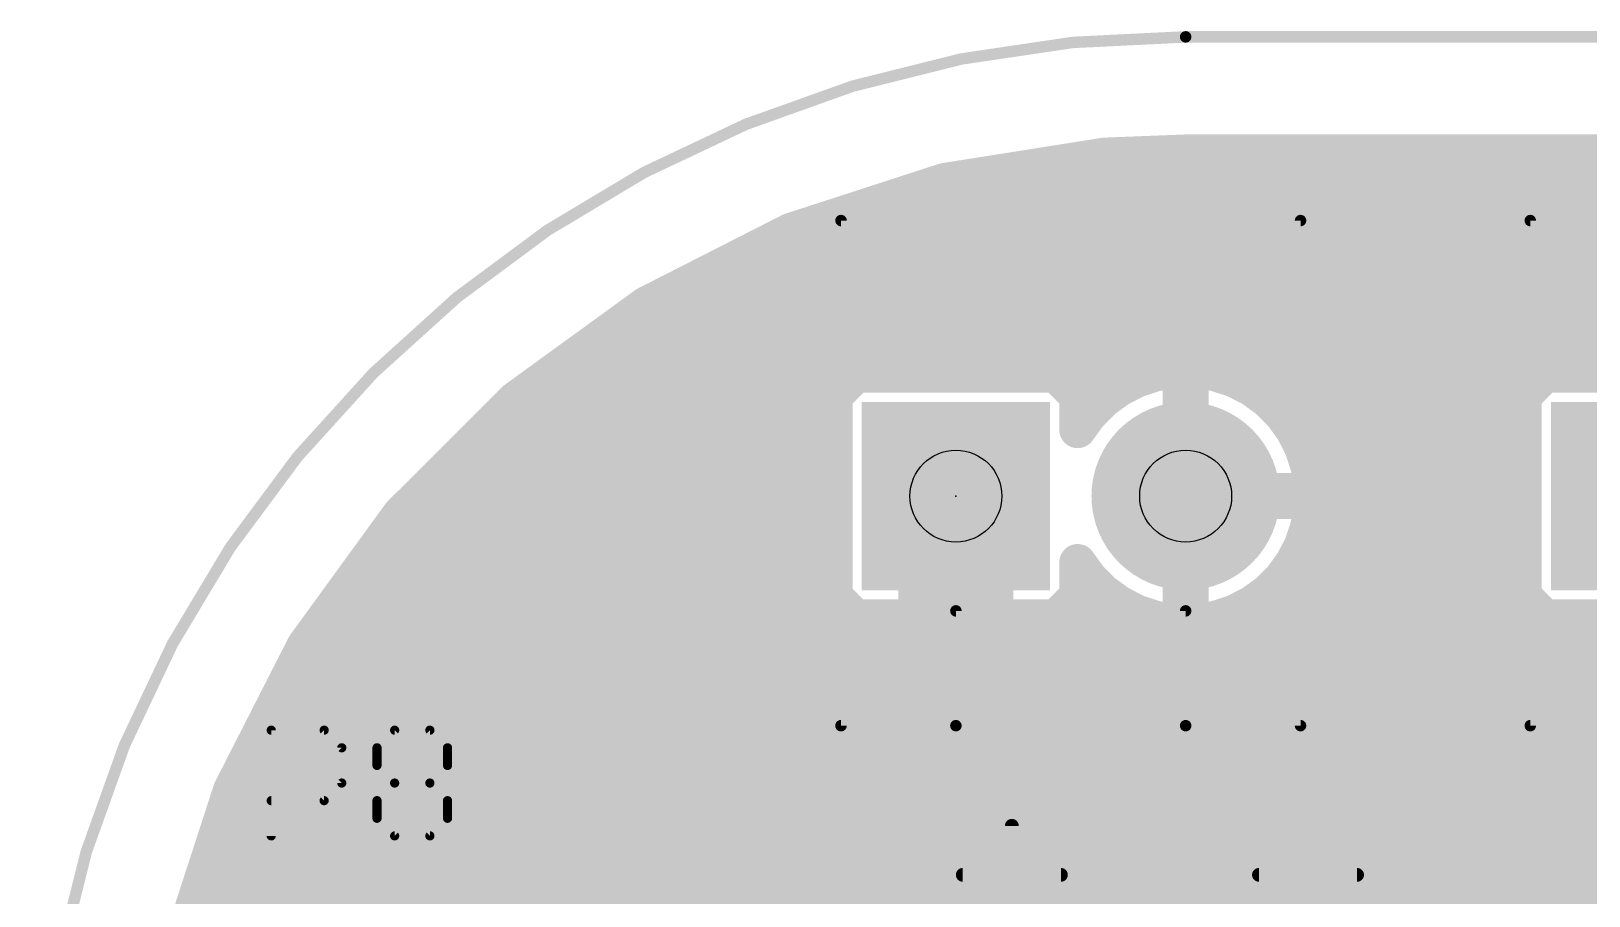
# Model space of a CAD drawing. Extents: x -0.1 to 54.7, y 0 to 86.4.
# Drawn here: x -0.06 to 17.16, y 76.86 to 86.42 of the extents above; entities that cross this region are included whole.
import ezdxf

# ---------------------------------------------------------------- set-up
doc = ezdxf.new("R2010")
doc.units = 0
for name, color, linetype in [('1', 22, 'CONTINUOUS'), ('16', 175, 'CONTINUOUS'), ('17', 82, 'CONTINUOUS'), ('20', 7, 'CONTINUOUS'), ('21', 253, 'CONTINUOUS'), ('23', 7, 'CONTINUOUS'), ('25', 253, 'CONTINUOUS'), ('29', 253, 'CONTINUOUS'), ('30', 253, 'CONTINUOUS'), ('44', 253, 'CONTINUOUS'), ('51', 253, 'CONTINUOUS')]:
    doc.layers.add(name, color=color, linetype=linetype)

# ---------------------------------------------------------------- blocks, each defined once
blk = doc.blocks.new('SQUAREP')
blk.add_solid([(-0.5, -0.5), (0.5, -0.5), (-0.5, 0.5), (0.5, 0.5)])
blk = doc.blocks.new('ROUNDP')
at = {"const_width": 0.5}
blk.add_lwpolyline([(0, -0.25, 1), (0, 0.25, 1), (0, -0.25)], format="xyb", dxfattribs=at)

msp = doc.modelspace()

# ---------------------------------------------------------------- linework, layer by layer
at = {"layer": '1'}
for points, const_width in [([(10.0347, 84.7618), (11.8042, 85.0421)], 0.4064), ([(11.8042, 85.0421), (12.7, 85.0773)], 0.4064), ([(12.7, 85.0773), (41.91, 85.0773)], 0.4064), ([(11.1444, 84.9376), (43.4656, 84.9376)], 0.4064), ([(8.3308, 84.2082), (10.0347, 84.7618)], 0.4064), ([(9.3249, 84.5312), (45.2851, 84.5312)], 0.4064), ([(6.7345, 83.3948), (8.3308, 84.2082)], 0.4064), ([(8.1671, 84.1248), (46.4429, 84.1248)], 0.4064), ([(7.3695, 83.7184), (47.2405, 83.7184)], 0.4064), ([(5.2851, 82.3418), (6.7345, 83.3948)], 0.4064), ([(6.6204, 83.312), (47.9896, 83.312)], 0.4064), ([(6.0611, 82.9056), (48.5489, 82.9056)], 0.4064), ([(12.3729, 82.6426), (12.1637, 82.5746)], 0.4064), ([(12.59, 82.677), (12.3729, 82.6426)], 0.4064), ([(12.6492, 82.677), (12.59, 82.677)], 0.4064), ([(12.6492, 81.3308), (12.6492, 82.677)], 0.4064), ([(12.7508, 82.677), (12.7508, 81.3308)], 0.4064), ([(12.8099, 82.677), (12.7508, 82.677)], 0.4064), ([(13.0271, 82.6426), (12.8099, 82.677)], 0.4064), ([(13.2363, 82.5746), (13.0271, 82.6426)], 0.4064), ([(5.5017, 82.4992), (8.9249, 82.4992)], 0.4064), ([(9.0519, 82.6262), (8.8138, 82.3881)], 0.4064), ([(11.2681, 82.6262), (9.0519, 82.6262)], 0.4064), ([(11.5062, 82.3881), (11.2681, 82.6262)], 0.4064), ([(11.3951, 82.4992), (12.0157, 82.4992)], 0.4064), ([(11.9678, 82.4748), (11.7899, 82.3456)], 0.4064), ([(12.1637, 82.5746), (11.9678, 82.4748)], 0.4064), ([(12.6492, 82.4992), (12.7508, 82.4992)], 0.4064), ([(13.4322, 82.4748), (13.2363, 82.5746)], 0.4064), ([(13.3843, 82.4992), (16.5449, 82.4992)], 0.4064), ([(13.6101, 82.3456), (13.4322, 82.4748)], 0.4064), ([(16.6719, 82.6262), (16.4338, 82.3881)], 0.4064), ([(18.8881, 82.6262), (16.6719, 82.6262)], 0.4064), ([(4.0182, 81.0749), (5.2851, 82.3418)], 0.4064), ([(8.8138, 82.3881), (8.8138, 80.1719)], 0.4064), ([(11.5062, 82.0136), (11.5062, 82.3881)], 0.4064), ([(11.7899, 82.3456), (11.6344, 82.1901)], 0.4064), ([(13.7656, 82.1901), (13.6101, 82.3456)], 0.4064), ([(16.4338, 82.3881), (16.4338, 80.1719)], 0.4064), ([(11.6344, 82.1901), (11.5062, 82.0136)], 0.4064), ([(13.8948, 82.0122), (13.7656, 82.1901)], 0.4064), ([(5.0361, 82.0928), (8.8138, 82.0928)], 0.4064), ([(11.5062, 82.0928), (11.5638, 82.0928)], 0.4064), ([(12.6492, 82.0928), (12.7508, 82.0928)], 0.4064), ([(13.8363, 82.0928), (16.4338, 82.0928)], 0.4064), ([(13.9946, 81.8163), (13.8948, 82.0122)], 0.4064), ([(14.0626, 81.6071), (13.9946, 81.8163)], 0.4064), ([(4.6297, 81.6864), (8.8138, 81.6864)], 0.4064), ([(10.16, 81.28), (10.16, 78.74)], 1.27), ([(12.6492, 81.6864), (12.7508, 81.6864)], 0.4064), ([(14.0368, 81.6864), (16.4338, 81.6864)], 0.4064), ([(14.097, 81.3899), (14.0626, 81.6071)], 0.4064), ([(4.2233, 81.28), (8.8138, 81.28)], 0.4064), ([(12.7508, 81.3308), (12.6492, 81.3308)], 0.4064), ([(12.7508, 81.2292), (12.7508, 81.3308)], 0.4064), ([(12.7508, 81.3308), (14.097, 81.3308)], 0.4064), ([(12.7508, 81.28), (16.4338, 81.28)], 0.4064), ([(14.097, 81.3308), (14.097, 81.3899)], 0.4064), ([(12.6492, 79.883), (12.6492, 81.2292)], 0.4064), ([(12.6492, 81.2292), (12.7508, 81.2292)], 0.4064), ([(12.7508, 81.2292), (12.7508, 79.883)], 0.4064), ([(14.097, 81.2292), (12.7508, 81.2292)], 0.4064), ([(14.0626, 80.9529), (14.097, 81.1701)], 0.4064), ([(14.097, 81.1701), (14.097, 81.2292)], 0.4064), ([(2.9651, 79.6255), (4.0182, 81.0749)], 0.4064), ([(13.9946, 80.7437), (14.0626, 80.9529)], 0.4064), ([(3.8719, 80.8736), (8.8138, 80.8736)], 0.4064), ([(12.6492, 80.8736), (12.7508, 80.8736)], 0.4064), ([(13.8948, 80.5478), (13.9946, 80.7437)], 0.4064), ([(14.0368, 80.8736), (16.4338, 80.8736)], 0.4064), ([(3.5767, 80.4672), (8.8138, 80.4672)], 0.4064), ([(11.5062, 80.1719), (11.5062, 80.5464)], 0.4064), ([(11.5062, 80.5464), (11.6344, 80.3699)], 0.4064), ([(11.5062, 80.4672), (11.5637, 80.4672)], 0.4064), ([(12.6492, 80.4672), (12.7508, 80.4672)], 0.4064), ([(13.7656, 80.3699), (13.8948, 80.5478)], 0.4064), ([(13.8363, 80.4672), (16.4338, 80.4672)], 0.4064), ([(11.6344, 80.3699), (11.7899, 80.2144)], 0.4064), ([(13.6101, 80.2144), (13.7656, 80.3699)], 0.4064), ([(3.2814, 80.0608), (8.9249, 80.0608)], 0.4064), ([(8.8138, 80.1719), (9.0519, 79.9338)], 0.4064), ([(11.2681, 79.9338), (11.5062, 80.1719)], 0.4064), ([(11.3951, 80.0608), (12.0157, 80.0608)], 0.4064), ([(11.7899, 80.2144), (11.9678, 80.0852)], 0.4064), ([(11.9678, 80.0852), (12.1637, 79.9853)], 0.4064), ([(12.6492, 80.0608), (12.7508, 80.0608)], 0.4064), ([(13.2363, 79.9853), (13.4322, 80.0852)], 0.4064), ([(13.3843, 80.0608), (16.5449, 80.0608)], 0.4064), ([(13.4322, 80.0852), (13.6101, 80.2144)], 0.4064), ([(16.4338, 80.1719), (16.6719, 79.9338)], 0.4064), ([(9.0519, 79.9338), (9.1186, 79.9338)], 0.4064), ([(9.1186, 79.9338), (9.1186, 78.5329)], 0.4064), ([(11.2014, 79.1714), (11.2014, 79.9338)], 0.4064), ([(11.2014, 79.9338), (11.2681, 79.9338)], 0.4064), ([(12.1637, 79.9853), (12.3729, 79.9174)], 0.4064), ([(12.3729, 79.9174), (12.59, 79.883)], 0.4064), ([(12.59, 79.883), (12.6492, 79.883)], 0.4064), ([(12.7508, 79.883), (12.8099, 79.883)], 0.4064), ([(12.8099, 79.883), (13.0271, 79.9174)], 0.4064), ([(13.0271, 79.9174), (13.2363, 79.9853)], 0.4064), ([(16.6719, 79.9338), (18.8881, 79.9338)], 0.4064), ([(2.1518, 78.0292), (2.9651, 79.6255)], 0.4064), ([(2.9861, 79.6544), (9.1186, 79.6544)], 0.4064), ([(11.2014, 79.6544), (23.6235, 79.6544)], 0.4064), ([(2.7728, 79.248), (9.1186, 79.248)], 0.4064), ([(11.2014, 79.248), (24.0299, 79.248)], 0.4064), ([(10.16, 78.74), (12.7, 76.2)], 1.27), ([(13.1314, 77.2414), (11.2014, 79.1714)], 0.4064), ([(2.5657, 78.8416), (9.1186, 78.8416)], 0.4064), ([(11.5312, 78.8416), (24.4363, 78.8416)], 0.4064), ([(9.1186, 78.5329), (9.2771, 78.1501)], 0.4064), ([(2.3586, 78.4352), (9.159, 78.4352)], 0.4064), ([(11.9376, 78.4352), (24.8427, 78.4352)], 0.4064), ([(1.5982, 76.3253), (2.1518, 78.0292)], 0.4064), ([(2.1517, 78.0288), (9.3984, 78.0288)], 0.4064), ([(9.2771, 78.1501), (11.8171, 75.6101)], 0.4064), ([(12.344, 78.0288), (41.7591, 78.0288)], 0.4064), ([(2.0196, 77.6224), (9.8048, 77.6224)], 0.4064), ([(12.7504, 77.6224), (42.1655, 77.6224)], 0.4064), ([(1.8876, 77.216), (10.2112, 77.216)], 0.4064), ([(16.7171, 77.2414), (13.1314, 77.2414)], 0.4064), ([(17.0999, 77.0829), (16.7171, 77.2414)], 0.4064), ([(16.7785, 77.216), (42.5719, 77.216)], 0.4064), ([(17.3929, 76.7899), (17.0999, 77.0829)], 0.4064), ([(1.7555, 76.8096), (10.6176, 76.8096)], 0.4064)]:
    msp.add_lwpolyline(points, dxfattribs=dict(at, const_width=const_width))
for points, const_width in [([(11.8002, 85.1436, 1), (11.8082, 84.9406)], 0.2032), ([(11.8201, 84.9418, 1), (11.7883, 85.1425)], 0.2032), ([(12.7, 85.1789, 1), (12.7, 84.9757)], 0.2032), ([(12.704, 84.9758, 1), (12.696, 85.1788)], 0.2032), ([(11.1444, 85.0392, 1), (11.1444, 84.836)], 0.2032), ([(10.0188, 84.8622, 1), (10.0506, 84.6615)], 0.2032), ([(10.0661, 84.6652, 1), (10.0033, 84.8585)], 0.2032), ([(9.3249, 84.6328, 1), (9.3249, 84.4296)], 0.2032), ([(8.2994, 84.3048, 1), (8.3622, 84.1116)], 0.2032), ([(8.3769, 84.1177, 1), (8.2847, 84.2987)], 0.2032), ([(8.1671, 84.2264, 1), (8.1671, 84.0232)], 0.2032), ([(7.3695, 83.82, 1), (7.3695, 83.6168)], 0.2032), ([(6.6883, 83.4854, 1), (6.7806, 83.3043)], 0.2032), ([(6.7942, 83.3127, 1), (6.6748, 83.477)], 0.2032), ([(6.6204, 83.4136, 1), (6.6204, 83.2104)], 0.2032), ([(6.0611, 83.0072, 1), (6.0611, 82.804)], 0.2032), ([(12.357, 82.7429, 1), (12.3888, 82.5422)], 0.2032), ([(12.4043, 82.546, 1), (12.3415, 82.7392)], 0.2032), ([(12.59, 82.7786, 1), (12.59, 82.5754)], 0.2032), ([(12.7508, 82.677, 1), (12.5476, 82.677)], 0.2032), ([(12.6059, 82.5766, 1), (12.5742, 82.7773)], 0.2032), ([(12.8524, 82.677, 1), (12.6492, 82.677)], 0.2032), ([(12.6492, 82.5754, 1), (12.6492, 82.7786)], 0.2032), ([(12.7508, 82.7786, 1), (12.7508, 82.5754)], 0.2032), ([(12.8258, 82.7773, 1), (12.7941, 82.5766)], 0.2032), ([(12.8099, 82.5754, 1), (12.8099, 82.7786)], 0.2032), ([(13.0585, 82.7392, 1), (12.9957, 82.546)], 0.2032), ([(13.0112, 82.5422, 1), (13.043, 82.7429)], 0.2032), ([(5.5017, 82.6008, 1), (5.5017, 82.3976)], 0.2032), ([(8.9249, 82.3976, 1), (8.9249, 82.6008)], 0.2032), ([(9.0519, 82.7278, 1), (9.0519, 82.5246)], 0.2032), ([(9.1237, 82.5544, 1), (8.98, 82.698)], 0.2032), ([(11.34, 82.698, 1), (11.1963, 82.5544)], 0.2032), ([(11.2681, 82.5246, 1), (11.2681, 82.7278)], 0.2032), ([(11.3951, 82.6008, 1), (11.3951, 82.3976)], 0.2032), ([(11.9217, 82.5653, 1), (12.0139, 82.3843)], 0.2032), ([(12.0275, 82.3926, 1), (11.9081, 82.557)], 0.2032), ([(12.0157, 82.3976, 1), (12.0157, 82.6008)], 0.2032), ([(12.1323, 82.6713, 1), (12.1951, 82.478)], 0.2032), ([(12.2099, 82.4841, 1), (12.1176, 82.6652)], 0.2032), ([(12.6492, 82.6008, 1), (12.6492, 82.3976)], 0.2032), ([(12.7508, 82.3976, 1), (12.7508, 82.6008)], 0.2032), ([(13.2824, 82.6652, 1), (13.1901, 82.4841)], 0.2032), ([(13.2049, 82.478, 1), (13.2677, 82.6713)], 0.2032), ([(13.3843, 82.6008, 1), (13.3843, 82.3976)], 0.2032), ([(13.4919, 82.557, 1), (13.3725, 82.3926)], 0.2032), ([(13.3861, 82.3843, 1), (13.4783, 82.5653)], 0.2032), ([(16.5449, 82.3976, 1), (16.5449, 82.6008)], 0.2032), ([(16.6719, 82.7278, 1), (16.6719, 82.5246)], 0.2032), ([(16.7437, 82.5544, 1), (16.6, 82.698)], 0.2032), ([(5.2253, 82.424, 1), (5.3448, 82.2596)], 0.2032), ([(5.3569, 82.2699, 1), (5.2132, 82.4136)], 0.2032), ([(8.9154, 82.3881, 1), (8.7122, 82.3881)], 0.2032), ([(8.742, 82.46, 1), (8.8856, 82.3163)], 0.2032), ([(11.6078, 82.3881, 1), (11.4046, 82.3881)], 0.2032), ([(11.4344, 82.3163, 1), (11.578, 82.46)], 0.2032), ([(11.7302, 82.4278, 1), (11.8496, 82.2634)], 0.2032), ([(11.8618, 82.2737, 1), (11.7181, 82.4174)], 0.2032), ([(13.6819, 82.4174, 1), (13.5382, 82.2737)], 0.2032), ([(13.5504, 82.2634, 1), (13.6698, 82.4278)], 0.2032), ([(16.5354, 82.3881, 1), (16.3322, 82.3881)], 0.2032), ([(16.362, 82.46, 1), (16.5056, 82.3163)], 0.2032), ([(11.5626, 82.2619, 1), (11.7063, 82.1182)], 0.2032), ([(11.7166, 82.1304, 1), (11.5522, 82.2498)], 0.2032), ([(13.8478, 82.2498, 1), (13.6834, 82.1304)], 0.2032), ([(13.6937, 82.1182, 1), (13.8374, 82.2619)], 0.2032), ([(5.0361, 82.1944, 1), (5.0361, 81.9912)], 0.2032), ([(8.8138, 81.9912, 1), (8.8138, 82.1944)], 0.2032), ([(11.5062, 82.1944, 1), (11.5062, 81.9912)], 0.2032), ([(11.424, 82.0733, 1), (11.5884, 81.9539)], 0.2032), ([(11.5638, 81.9912, 1), (11.5638, 82.1944)], 0.2032), ([(12.6492, 82.1944, 1), (12.6492, 81.9912)], 0.2032), ([(12.7508, 81.9912, 1), (12.7508, 82.1944)], 0.2032), ([(13.8363, 82.1944, 1), (13.8363, 81.9912)], 0.2032), ([(13.9853, 82.0583, 1), (13.8043, 81.9661)], 0.2032), ([(13.8126, 81.9525, 1), (13.977, 82.0719)], 0.2032), ([(16.4338, 81.9912, 1), (16.4338, 82.1944)], 0.2032), ([(11.4046, 82.0136, 1), (11.6078, 82.0136)], 0.2032), ([(14.0913, 81.8477, 1), (13.898, 81.7849)], 0.2032), ([(4.6297, 81.788, 1), (4.6297, 81.5848)], 0.2032), ([(8.8138, 81.5848, 1), (8.8138, 81.788)], 0.2032), ([(10.4775, 81.28, 1), (9.8425, 81.28)], 0.635), ([(12.6492, 81.788, 1), (12.6492, 81.5848)], 0.2032), ([(12.7508, 81.5848, 1), (12.7508, 81.788)], 0.2032), ([(13.9041, 81.7701, 1), (14.0852, 81.8624)], 0.2032), ([(14.0368, 81.788, 1), (14.0368, 81.5848)], 0.2032), ([(14.1629, 81.623, 1), (13.9622, 81.5912)], 0.2032), ([(16.4338, 81.5848, 1), (16.4338, 81.788)], 0.2032), ([(13.966, 81.5757, 1), (14.1592, 81.6385)], 0.2032), ([(4.2233, 81.3816, 1), (4.2233, 81.1784)], 0.2032), ([(8.8138, 81.1784, 1), (8.8138, 81.3816)], 0.2032), ([(12.6492, 81.4324, 1), (12.6492, 81.2292)], 0.2032), ([(12.8524, 81.3308, 1), (12.6492, 81.3308)], 0.2032), ([(12.7508, 81.4324, 1), (12.7508, 81.2292)], 0.2032), ([(12.7508, 81.3816, 1), (12.7508, 81.1784)], 0.2032), ([(12.7508, 81.2292, 1), (12.7508, 81.4324)], 0.2032), ([(14.1986, 81.3899, 1), (13.9954, 81.3899)], 0.2032), ([(13.9966, 81.3741, 1), (14.1973, 81.4058)], 0.2032), ([(14.097, 81.2292, 1), (14.097, 81.4324)], 0.2032), ([(16.4338, 81.1784, 1), (16.4338, 81.3816)], 0.2032), ([(12.5476, 81.3308, 1), (12.7508, 81.3308)], 0.2032), ([(12.7508, 81.2292, 1), (12.5476, 81.2292)], 0.2032), ([(12.6492, 81.3308, 1), (12.6492, 81.1276)], 0.2032), ([(12.6492, 81.3308, 1), (12.8524, 81.3308)], 0.2032), ([(12.8524, 81.2292, 1), (12.6492, 81.2292)], 0.2032), ([(12.7508, 81.3308, 1), (12.7508, 81.1276)], 0.2032), ([(12.6492, 81.2292, 1), (12.8524, 81.2292)], 0.2032), ([(12.7508, 81.1276, 1), (12.7508, 81.3308)], 0.2032), ([(14.1986, 81.2292, 1), (13.9954, 81.2292)], 0.2032), ([(13.9954, 81.3308, 1), (14.1986, 81.3308)], 0.2032), ([(14.1973, 81.1542, 1), (13.9966, 81.1859)], 0.2032), ([(14.097, 81.1276, 1), (14.097, 81.3308)], 0.2032), ([(3.9464, 81.1468, 1), (4.0901, 81.0031)], 0.2032), ([(4.1004, 81.0152, 1), (3.936, 81.1347)], 0.2032), ([(14.1592, 80.9215, 1), (13.966, 80.9843)], 0.2032), ([(13.9954, 81.17, 1), (14.1986, 81.1701)], 0.2032), ([(3.8719, 80.9752, 1), (3.8719, 80.772)], 0.2032), ([(8.8138, 80.772, 1), (8.8138, 80.9752)], 0.2032), ([(12.6492, 80.9752, 1), (12.6492, 80.772)], 0.2032), ([(12.7508, 80.772, 1), (12.7508, 80.9752)], 0.2032), ([(14.0852, 80.6976, 1), (13.9041, 80.7899)], 0.2032), ([(14.0368, 80.9752, 1), (14.0368, 80.772)], 0.2032), ([(13.9622, 80.9688, 1), (14.1629, 80.937)], 0.2032), ([(16.4338, 80.772, 1), (16.4338, 80.9752)], 0.2032), ([(13.898, 80.7751, 1), (14.0913, 80.7123)], 0.2032), ([(3.5767, 80.5688, 1), (3.5767, 80.3656)], 0.2032), ([(8.8138, 80.3656, 1), (8.8138, 80.5688)], 0.2032), ([(11.6078, 80.5464, 1), (11.4046, 80.5464)], 0.2032), ([(11.5884, 80.6061, 1), (11.424, 80.4867)], 0.2032), ([(11.5062, 80.5688, 1), (11.5062, 80.3656)], 0.2032), ([(11.5637, 80.3656, 1), (11.5637, 80.5688)], 0.2032), ([(12.6492, 80.5688, 1), (12.6492, 80.3656)], 0.2032), ([(12.7508, 80.3656, 1), (12.7508, 80.5688)], 0.2032), ([(13.8363, 80.5688, 1), (13.8363, 80.3656)], 0.2032), ([(13.8043, 80.5939, 1), (13.9853, 80.5017)], 0.2032), ([(13.977, 80.4881, 1), (13.8126, 80.6075)], 0.2032), ([(16.4338, 80.3656, 1), (16.4338, 80.5688)], 0.2032), ([(11.7063, 80.4418, 1), (11.5626, 80.2981)], 0.2032), ([(11.5522, 80.3102, 1), (11.7166, 80.4296)], 0.2032), ([(13.6834, 80.4296, 1), (13.8478, 80.3102)], 0.2032), ([(13.8374, 80.2981, 1), (13.6937, 80.4418)], 0.2032), ([(3.2814, 80.1624, 1), (3.2814, 79.9592)], 0.2032), ([(8.8856, 80.2437, 1), (8.742, 80.1)], 0.2032), ([(8.7122, 80.1719, 1), (8.9154, 80.1719)], 0.2032), ([(8.9249, 79.9592, 1), (8.9249, 80.1624)], 0.2032), ([(11.3951, 80.1624, 1), (11.3951, 79.9592)], 0.2032), ([(11.4046, 80.1719, 1), (11.6078, 80.1719)], 0.2032), ([(11.578, 80.1, 1), (11.4344, 80.2437)], 0.2032), ([(11.8496, 80.2966, 1), (11.7302, 80.1322)], 0.2032), ([(11.7181, 80.1426, 1), (11.8618, 80.2863)], 0.2032), ([(12.0139, 80.1757, 1), (11.9217, 79.9947)], 0.2032), ([(11.9081, 80.003, 1), (12.0275, 80.1674)], 0.2032), ([(12.0157, 79.9592, 1), (12.0157, 80.1624)], 0.2032), ([(12.6492, 80.1624, 1), (12.6492, 79.9592)], 0.2032), ([(12.7508, 79.9592, 1), (12.7508, 80.1624)], 0.2032), ([(13.3843, 80.1624, 1), (13.3843, 79.9592)], 0.2032), ([(13.3725, 80.1674, 1), (13.4919, 80.003)], 0.2032), ([(13.4783, 79.9947, 1), (13.3861, 80.1757)], 0.2032), ([(13.5382, 80.2863, 1), (13.6819, 80.1426)], 0.2032), ([(13.6698, 80.1322, 1), (13.5504, 80.2966)], 0.2032), ([(16.5056, 80.2437, 1), (16.362, 80.1)], 0.2032), ([(16.3322, 80.1719, 1), (16.5354, 80.1719)], 0.2032), ([(16.5449, 79.9592, 1), (16.5449, 80.1624)], 0.2032), ([(9.0519, 80.0354, 1), (9.0519, 79.8322)], 0.2032), ([(8.98, 79.862, 1), (9.1237, 80.0056)], 0.2032), ([(9.2202, 79.9338, 1), (9.017, 79.9338)], 0.2032), ([(9.1186, 79.8322, 1), (9.1186, 80.0354)], 0.2032), ([(11.303, 79.9338, 1), (11.0998, 79.9338)], 0.2032), ([(11.2014, 80.0354, 1), (11.2014, 79.8322)], 0.2032), ([(11.1963, 80.0056, 1), (11.34, 79.862)], 0.2032), ([(11.2681, 79.8322, 1), (11.2681, 80.0354)], 0.2032), ([(12.1951, 80.082, 1), (12.1323, 79.8887)], 0.2032), ([(12.1176, 79.8948, 1), (12.2099, 80.0759)], 0.2032), ([(12.3888, 80.0177, 1), (12.357, 79.8171)], 0.2032), ([(12.3415, 79.8208, 1), (12.4043, 80.014)], 0.2032), ([(12.5901, 79.9846, 1), (12.59, 79.7814)], 0.2032), ([(12.5742, 79.7827, 1), (12.6059, 79.9833)], 0.2032), ([(12.6492, 79.7814, 1), (12.6492, 79.9846)], 0.2032), ([(12.7508, 79.9846, 1), (12.7508, 79.7814)], 0.2032), ([(12.7941, 79.9833, 1), (12.8258, 79.7827)], 0.2032), ([(12.8099, 79.7814, 1), (12.8099, 79.9846)], 0.2032), ([(12.9957, 80.014, 1), (13.0585, 79.8208)], 0.2032), ([(13.043, 79.8171, 1), (13.0112, 80.0177)], 0.2032), ([(13.1901, 80.0759, 1), (13.2824, 79.8948)], 0.2032), ([(13.2677, 79.8887, 1), (13.2049, 80.082)], 0.2032), ([(16.6719, 80.0354, 1), (16.6719, 79.8322)], 0.2032), ([(16.6, 79.862, 1), (16.7437, 80.0056)], 0.2032), ([(12.5476, 79.883, 1), (12.7508, 79.883)], 0.2032), ([(12.6492, 79.883, 1), (12.8524, 79.883)], 0.2032), ([(2.883, 79.6852, 1), (3.0473, 79.5658)], 0.2032), ([(3.0557, 79.5794, 1), (2.8746, 79.6717)], 0.2032), ([(2.9861, 79.756, 1), (2.9861, 79.5528)], 0.2032), ([(9.1186, 79.5528, 1), (9.1186, 79.756)], 0.2032), ([(11.2014, 79.756, 1), (11.2014, 79.5528)], 0.2032), ([(2.7728, 79.3496, 1), (2.7728, 79.1464)], 0.2032), ([(9.1186, 79.1464, 1), (9.1186, 79.3496)], 0.2032), ([(11.2014, 79.3496, 1), (11.2014, 79.1464)], 0.2032), ([(10.3845, 78.9645, 1), (9.9355, 78.5155)], 0.635), ([(11.2732, 79.2432, 1), (11.1296, 79.0995)], 0.2032), ([(11.0998, 79.1714, 1), (11.303, 79.1714)], 0.2032), ([(2.5657, 78.9432, 1), (2.5657, 78.74)], 0.2032), ([(9.1186, 78.74, 1), (9.1186, 78.9432)], 0.2032), ([(9.8425, 78.74, 1), (10.4775, 78.74)], 0.635), ([(11.5312, 78.9432, 1), (11.5312, 78.74)], 0.2032), ([(9.2125, 78.5717, 1), (9.0247, 78.494)], 0.2032), ([(2.3586, 78.5368, 1), (2.3586, 78.3336)], 0.2032), ([(9.017, 78.5329, 1), (9.2202, 78.5329)], 0.2032), ([(9.159, 78.3336, 1), (9.159, 78.5368)], 0.2032), ([(11.9376, 78.5368, 1), (11.9376, 78.3336)], 0.2032), ([(2.1517, 78.1304, 1), (2.1517, 77.9272)], 0.2032), ([(2.2484, 77.9978, 1), (2.0552, 78.0606)], 0.2032), ([(9.349, 78.2219, 1), (9.2053, 78.0783)], 0.2032), ([(9.1833, 78.1112, 1), (9.371, 78.189)], 0.2032), ([(9.3984, 77.9272, 1), (9.3984, 78.1304)], 0.2032), ([(12.344, 78.1304, 1), (12.344, 77.9272)], 0.2032), ([(2.0613, 78.0753, 1), (2.2423, 77.9831)], 0.2032), ([(2.0196, 77.724, 1), (2.0196, 77.5208)], 0.2032), ([(9.8048, 77.5208, 1), (9.8048, 77.724)], 0.2032), ([(12.7504, 77.724, 1), (12.7504, 77.5208)], 0.2032), ([(1.8876, 77.3176, 1), (1.8876, 77.1144)], 0.2032), ([(10.2112, 77.1144, 1), (10.2112, 77.3176)], 0.2032), ([(13.1314, 77.343, 1), (13.1314, 77.1398)], 0.2032), ([(13.0595, 77.1696, 1), (13.2032, 77.3132)], 0.2032), ([(16.756, 77.3353, 1), (16.6783, 77.1475)], 0.2032), ([(16.7785, 77.3176, 1), (16.7785, 77.1144)], 0.2032), ([(16.7171, 77.1398, 1), (16.7171, 77.343)], 0.2032), ([(17.1717, 77.1547, 1), (17.0281, 77.011)], 0.2032), ([(17.061, 76.989, 1), (17.1388, 77.1767)], 0.2032), ([(1.7555, 76.9112, 1), (1.7555, 76.708)], 0.2032), ([(10.6176, 76.708, 1), (10.6176, 76.9112)], 0.2032)]:
    msp.add_lwpolyline(points, format="xyb", dxfattribs=dict(at, const_width=const_width))
at = {"layer": '16', "const_width": 0.4064}
for points in [[(10.0347, 84.7618), (11.8042, 85.0421)], [(11.8042, 85.0421), (12.7, 85.0773)], [(12.7, 85.0773), (41.91, 85.0773)], [(11.1444, 84.9376), (43.4656, 84.9376)], [(8.3308, 84.2082), (10.0347, 84.7618)], [(9.3249, 84.5312), (45.2851, 84.5312)], [(6.7345, 83.3948), (8.3308, 84.2082)], [(8.1671, 84.1248), (46.4429, 84.1248)], [(7.3695, 83.7184), (47.2405, 83.7184)], [(5.2851, 82.3418), (6.7345, 83.3948)], [(6.6204, 83.312), (47.9896, 83.312)], [(6.0611, 82.9056), (48.5489, 82.9056)], [(12.3729, 82.6426), (12.1637, 82.5746)], [(12.59, 82.677), (12.3729, 82.6426)], [(12.6492, 82.677), (12.59, 82.677)], [(12.6492, 81.3308), (12.6492, 82.677)], [(12.7508, 82.677), (12.7508, 81.3308)], [(12.8099, 82.677), (12.7508, 82.677)], [(13.0271, 82.6426), (12.8099, 82.677)], [(13.2363, 82.5746), (13.0271, 82.6426)], [(5.5017, 82.4992), (8.9249, 82.4992)], [(9.0519, 82.6262), (8.8138, 82.3881)], [(11.2681, 82.6262), (9.0519, 82.6262)], [(11.5062, 82.3881), (11.2681, 82.6262)], [(11.3951, 82.4992), (12.0157, 82.4992)], [(11.9678, 82.4748), (11.7899, 82.3456)], [(12.1637, 82.5746), (11.9678, 82.4748)], [(12.6492, 82.4992), (12.7508, 82.4992)], [(13.4322, 82.4748), (13.2363, 82.5746)], [(13.3843, 82.4992), (16.5449, 82.4992)], [(13.6101, 82.3456), (13.4322, 82.4748)], [(16.6719, 82.6262), (16.4338, 82.3881)], [(18.8881, 82.6262), (16.6719, 82.6262)], [(4.0182, 81.0749), (5.2851, 82.3418)], [(8.8138, 82.3881), (8.8138, 80.1719)], [(11.5062, 82.0136), (11.5062, 82.3881)], [(11.7899, 82.3456), (11.6344, 82.1901)], [(13.7656, 82.1901), (13.6101, 82.3456)], [(16.4338, 82.3881), (16.4338, 80.1719)], [(11.6344, 82.1901), (11.5062, 82.0136)], [(13.8948, 82.0122), (13.7656, 82.1901)], [(5.0361, 82.0928), (8.8138, 82.0928)], [(11.5062, 82.0928), (11.5638, 82.0928)], [(12.6492, 82.0928), (12.7508, 82.0928)], [(13.8363, 82.0928), (16.4338, 82.0928)], [(13.9946, 81.8163), (13.8948, 82.0122)], [(14.0626, 81.6071), (13.9946, 81.8163)], [(4.6297, 81.6864), (8.8138, 81.6864)], [(12.6492, 81.6864), (12.7508, 81.6864)], [(14.0368, 81.6864), (16.4338, 81.6864)], [(14.097, 81.3899), (14.0626, 81.6071)], [(4.2233, 81.28), (8.8138, 81.28)], [(12.7508, 81.3308), (12.6492, 81.3308)], [(12.7508, 81.2292), (12.7508, 81.3308)], [(12.7508, 81.3308), (14.097, 81.3308)], [(12.7508, 81.28), (16.4338, 81.28)], [(14.097, 81.3308), (14.097, 81.3899)], [(12.6492, 79.883), (12.6492, 81.2292)], [(12.6492, 81.2292), (12.7508, 81.2292)], [(12.7508, 81.2292), (12.7508, 79.883)], [(14.097, 81.2292), (12.7508, 81.2292)], [(14.0626, 80.9529), (14.097, 81.1701)], [(14.097, 81.1701), (14.097, 81.2292)], [(2.9651, 79.6255), (4.0182, 81.0749)], [(13.9946, 80.7437), (14.0626, 80.9529)], [(3.8719, 80.8736), (8.8138, 80.8736)], [(12.6492, 80.8736), (12.7508, 80.8736)], [(13.8948, 80.5478), (13.9946, 80.7437)], [(14.0368, 80.8736), (16.4338, 80.8736)], [(3.5767, 80.4672), (8.8138, 80.4672)], [(11.5062, 80.1719), (11.5062, 80.5464)], [(11.5062, 80.5464), (11.6344, 80.3699)], [(11.5062, 80.4672), (11.5637, 80.4672)], [(12.6492, 80.4672), (12.7508, 80.4672)], [(13.7656, 80.3699), (13.8948, 80.5478)], [(13.8363, 80.4672), (16.4338, 80.4672)], [(11.6344, 80.3699), (11.7899, 80.2144)], [(13.6101, 80.2144), (13.7656, 80.3699)], [(3.2814, 80.0608), (8.9249, 80.0608)], [(8.8138, 80.1719), (9.0519, 79.9338)], [(11.2681, 79.9338), (11.5062, 80.1719)], [(11.3951, 80.0608), (12.0157, 80.0608)], [(11.7899, 80.2144), (11.9678, 80.0852)], [(11.9678, 80.0852), (12.1637, 79.9853)], [(12.6492, 80.0608), (12.7508, 80.0608)], [(13.2363, 79.9853), (13.4322, 80.0852)], [(13.3843, 80.0608), (16.5449, 80.0608)], [(13.4322, 80.0852), (13.6101, 80.2144)], [(16.4338, 80.1719), (16.6719, 79.9338)], [(9.0519, 79.9338), (11.2681, 79.9338)], [(12.1637, 79.9853), (12.3729, 79.9174)], [(12.3729, 79.9174), (12.59, 79.883)], [(12.59, 79.883), (12.6492, 79.883)], [(12.7508, 79.883), (12.8099, 79.883)], [(12.8099, 79.883), (13.0271, 79.9174)], [(13.0271, 79.9174), (13.2363, 79.9853)], [(16.6719, 79.9338), (18.2641, 79.9338)], [(2.1518, 78.0292), (2.9651, 79.6255)], [(2.9861, 79.6544), (18.5435, 79.6544)], [(2.7728, 79.248), (18.9499, 79.248)], [(2.5657, 78.8416), (19.3563, 78.8416)], [(2.3586, 78.4352), (19.7627, 78.4352)], [(1.5982, 76.3253), (2.1518, 78.0292)], [(2.1517, 78.0288), (20.1691, 78.0288)], [(2.0196, 77.6224), (20.5755, 77.6224)], [(1.8876, 77.216), (20.9819, 77.216)], [(1.7555, 76.8096), (41.7083, 76.8096)]]:
    msp.add_lwpolyline(points, dxfattribs=at)
at = {"layer": '16', "const_width": 0.2032}
for points in [[(11.8002, 85.1436, 1), (11.8082, 84.9406)], [(11.8201, 84.9418, 1), (11.7883, 85.1425)], [(12.7, 85.1789, 1), (12.7, 84.9757)], [(12.704, 84.9758, 1), (12.696, 85.1788)], [(11.1444, 85.0392, 1), (11.1444, 84.836)], [(10.0188, 84.8622, 1), (10.0506, 84.6615)], [(10.0661, 84.6652, 1), (10.0033, 84.8585)], [(9.3249, 84.6328, 1), (9.3249, 84.4296)], [(8.2994, 84.3048, 1), (8.3622, 84.1116)], [(8.3769, 84.1177, 1), (8.2847, 84.2987)], [(8.1671, 84.2264, 1), (8.1671, 84.0232)], [(7.3695, 83.82, 1), (7.3695, 83.6168)], [(6.6883, 83.4854, 1), (6.7806, 83.3043)], [(6.7942, 83.3127, 1), (6.6748, 83.477)], [(6.6204, 83.4136, 1), (6.6204, 83.2104)], [(6.0611, 83.0072, 1), (6.0611, 82.804)], [(12.357, 82.7429, 1), (12.3888, 82.5422)], [(12.4043, 82.546, 1), (12.3415, 82.7392)], [(12.59, 82.7786, 1), (12.59, 82.5754)], [(12.7508, 82.677, 1), (12.5476, 82.677)], [(12.6059, 82.5766, 1), (12.5742, 82.7773)], [(12.8524, 82.677, 1), (12.6492, 82.677)], [(12.6492, 82.5754, 1), (12.6492, 82.7786)], [(12.7508, 82.7786, 1), (12.7508, 82.5754)], [(12.8258, 82.7773, 1), (12.7941, 82.5766)], [(12.8099, 82.5754, 1), (12.8099, 82.7786)], [(13.0585, 82.7392, 1), (12.9957, 82.546)], [(13.0112, 82.5422, 1), (13.043, 82.7429)], [(5.5017, 82.6008, 1), (5.5017, 82.3976)], [(8.9249, 82.3976, 1), (8.9249, 82.6008)], [(9.0519, 82.7278, 1), (9.0519, 82.5246)], [(9.1237, 82.5544, 1), (8.98, 82.698)], [(11.34, 82.698, 1), (11.1963, 82.5544)], [(11.2681, 82.5246, 1), (11.2681, 82.7278)], [(11.3951, 82.6008, 1), (11.3951, 82.3976)], [(11.9217, 82.5653, 1), (12.0139, 82.3843)], [(12.0275, 82.3926, 1), (11.9081, 82.557)], [(12.0157, 82.3976, 1), (12.0157, 82.6008)], [(12.1323, 82.6713, 1), (12.1951, 82.478)], [(12.2099, 82.4841, 1), (12.1176, 82.6652)], [(12.6492, 82.6008, 1), (12.6492, 82.3976)], [(12.7508, 82.3976, 1), (12.7508, 82.6008)], [(13.2824, 82.6652, 1), (13.1901, 82.4841)], [(13.2049, 82.478, 1), (13.2677, 82.6713)], [(13.3843, 82.6008, 1), (13.3843, 82.3976)], [(13.4919, 82.557, 1), (13.3725, 82.3926)], [(13.3861, 82.3843, 1), (13.4783, 82.5653)], [(16.5449, 82.3976, 1), (16.5449, 82.6008)], [(16.6719, 82.7278, 1), (16.6719, 82.5246)], [(16.7437, 82.5544, 1), (16.6, 82.698)], [(5.2253, 82.424, 1), (5.3448, 82.2596)], [(5.3569, 82.2699, 1), (5.2132, 82.4136)], [(8.9154, 82.3881, 1), (8.7122, 82.3881)], [(8.742, 82.46, 1), (8.8856, 82.3163)], [(11.6078, 82.3881, 1), (11.4046, 82.3881)], [(11.4344, 82.3163, 1), (11.578, 82.46)], [(11.7302, 82.4278, 1), (11.8496, 82.2634)], [(11.8618, 82.2737, 1), (11.7181, 82.4174)], [(13.6819, 82.4174, 1), (13.5382, 82.2737)], [(13.5504, 82.2634, 1), (13.6698, 82.4278)], [(16.5354, 82.3881, 1), (16.3322, 82.3881)], [(16.362, 82.46, 1), (16.5056, 82.3163)], [(11.5626, 82.2619, 1), (11.7063, 82.1182)], [(11.7166, 82.1304, 1), (11.5522, 82.2498)], [(13.8478, 82.2498, 1), (13.6834, 82.1304)], [(13.6937, 82.1182, 1), (13.8374, 82.2619)], [(5.0361, 82.1944, 1), (5.0361, 81.9912)], [(8.8138, 81.9912, 1), (8.8138, 82.1944)], [(11.5062, 82.1944, 1), (11.5062, 81.9912)], [(11.424, 82.0733, 1), (11.5884, 81.9539)], [(11.5638, 81.9912, 1), (11.5638, 82.1944)], [(12.6492, 82.1944, 1), (12.6492, 81.9912)], [(12.7508, 81.9912, 1), (12.7508, 82.1944)], [(13.8363, 82.1944, 1), (13.8363, 81.9912)], [(13.9853, 82.0583, 1), (13.8043, 81.9661)], [(13.8126, 81.9525, 1), (13.977, 82.0719)], [(16.4338, 81.9912, 1), (16.4338, 82.1944)], [(11.4046, 82.0136, 1), (11.6078, 82.0136)], [(14.0913, 81.8477, 1), (13.898, 81.7849)], [(4.6297, 81.788, 1), (4.6297, 81.5848)], [(8.8138, 81.5848, 1), (8.8138, 81.788)], [(12.6492, 81.788, 1), (12.6492, 81.5848)], [(12.7508, 81.5848, 1), (12.7508, 81.788)], [(13.9041, 81.7701, 1), (14.0852, 81.8624)], [(14.0368, 81.788, 1), (14.0368, 81.5848)], [(14.1629, 81.623, 1), (13.9622, 81.5912)], [(16.4338, 81.5848, 1), (16.4338, 81.788)], [(13.966, 81.5757, 1), (14.1592, 81.6385)], [(4.2233, 81.3816, 1), (4.2233, 81.1784)], [(8.8138, 81.1784, 1), (8.8138, 81.3816)], [(12.6492, 81.4324, 1), (12.6492, 81.2292)], [(12.8524, 81.3308, 1), (12.6492, 81.3308)], [(12.7508, 81.4324, 1), (12.7508, 81.2292)], [(12.7508, 81.3816, 1), (12.7508, 81.1784)], [(12.7508, 81.2292, 1), (12.7508, 81.4324)], [(14.1986, 81.3899, 1), (13.9954, 81.3899)], [(13.9966, 81.3741, 1), (14.1973, 81.4058)], [(14.097, 81.2292, 1), (14.097, 81.4324)], [(16.4338, 81.1784, 1), (16.4338, 81.3816)], [(12.5476, 81.3308, 1), (12.7508, 81.3308)], [(12.7508, 81.2292, 1), (12.5476, 81.2292)], [(12.6492, 81.3308, 1), (12.6492, 81.1276)], [(12.6492, 81.3308, 1), (12.8524, 81.3308)], [(12.8524, 81.2292, 1), (12.6492, 81.2292)], [(12.7508, 81.3308, 1), (12.7508, 81.1276)], [(12.6492, 81.2292, 1), (12.8524, 81.2292)], [(12.7508, 81.1276, 1), (12.7508, 81.3308)], [(14.1986, 81.2292, 1), (13.9954, 81.2292)], [(13.9954, 81.3308, 1), (14.1986, 81.3308)], [(14.1973, 81.1542, 1), (13.9966, 81.1859)], [(14.097, 81.1276, 1), (14.097, 81.3308)], [(3.9464, 81.1468, 1), (4.0901, 81.0031)], [(4.1004, 81.0152, 1), (3.936, 81.1347)], [(14.1592, 80.9215, 1), (13.966, 80.9843)], [(13.9954, 81.17, 1), (14.1986, 81.1701)], [(3.8719, 80.9752, 1), (3.8719, 80.772)], [(8.8138, 80.772, 1), (8.8138, 80.9752)], [(12.6492, 80.9752, 1), (12.6492, 80.772)], [(12.7508, 80.772, 1), (12.7508, 80.9752)], [(14.0852, 80.6976, 1), (13.9041, 80.7899)], [(14.0368, 80.9752, 1), (14.0368, 80.772)], [(13.9622, 80.9688, 1), (14.1629, 80.937)], [(16.4338, 80.772, 1), (16.4338, 80.9752)], [(13.898, 80.7751, 1), (14.0913, 80.7123)], [(3.5767, 80.5688, 1), (3.5767, 80.3656)], [(8.8138, 80.3656, 1), (8.8138, 80.5688)], [(11.6078, 80.5464, 1), (11.4046, 80.5464)], [(11.5884, 80.6061, 1), (11.424, 80.4867)], [(11.5062, 80.5688, 1), (11.5062, 80.3656)], [(11.5637, 80.3656, 1), (11.5637, 80.5688)], [(12.6492, 80.5688, 1), (12.6492, 80.3656)], [(12.7508, 80.3656, 1), (12.7508, 80.5688)], [(13.8363, 80.5688, 1), (13.8363, 80.3656)], [(13.8043, 80.5939, 1), (13.9853, 80.5017)], [(13.977, 80.4881, 1), (13.8126, 80.6075)], [(16.4338, 80.3656, 1), (16.4338, 80.5688)], [(11.7063, 80.4418, 1), (11.5626, 80.2981)], [(11.5522, 80.3102, 1), (11.7166, 80.4296)], [(13.6834, 80.4296, 1), (13.8478, 80.3102)], [(13.8374, 80.2981, 1), (13.6937, 80.4418)], [(3.2814, 80.1624, 1), (3.2814, 79.9592)], [(8.8856, 80.2437, 1), (8.742, 80.1)], [(8.7122, 80.1719, 1), (8.9154, 80.1719)], [(8.9249, 79.9592, 1), (8.9249, 80.1624)], [(11.3951, 80.1624, 1), (11.3951, 79.9592)], [(11.4046, 80.1719, 1), (11.6078, 80.1719)], [(11.578, 80.1, 1), (11.4344, 80.2437)], [(11.8496, 80.2966, 1), (11.7302, 80.1322)], [(11.7181, 80.1426, 1), (11.8618, 80.2863)], [(12.0139, 80.1757, 1), (11.9217, 79.9947)], [(11.9081, 80.003, 1), (12.0275, 80.1674)], [(12.0157, 79.9592, 1), (12.0157, 80.1624)], [(12.6492, 80.1624, 1), (12.6492, 79.9592)], [(12.7508, 79.9592, 1), (12.7508, 80.1624)], [(13.3843, 80.1624, 1), (13.3843, 79.9592)], [(13.3725, 80.1674, 1), (13.4919, 80.003)], [(13.4783, 79.9947, 1), (13.3861, 80.1757)], [(13.5382, 80.2863, 1), (13.6819, 80.1426)], [(13.6698, 80.1322, 1), (13.5504, 80.2966)], [(16.5056, 80.2437, 1), (16.362, 80.1)], [(16.3322, 80.1719, 1), (16.5354, 80.1719)], [(16.5449, 79.9592, 1), (16.5449, 80.1624)], [(9.0519, 80.0354, 1), (9.0519, 79.8322)], [(8.98, 79.862, 1), (9.1237, 80.0056)], [(11.1963, 80.0056, 1), (11.34, 79.862)], [(11.2681, 79.8322, 1), (11.2681, 80.0354)], [(12.1951, 80.082, 1), (12.1323, 79.8887)], [(12.1176, 79.8948, 1), (12.2099, 80.0759)], [(12.3888, 80.0177, 1), (12.357, 79.8171)], [(12.3415, 79.8208, 1), (12.4043, 80.014)], [(12.5901, 79.9846, 1), (12.59, 79.7814)], [(12.5742, 79.7827, 1), (12.6059, 79.9833)], [(12.6492, 79.7814, 1), (12.6492, 79.9846)], [(12.7508, 79.9846, 1), (12.7508, 79.7814)], [(12.7941, 79.9833, 1), (12.8258, 79.7827)], [(12.8099, 79.7814, 1), (12.8099, 79.9846)], [(12.9957, 80.014, 1), (13.0585, 79.8208)], [(13.043, 79.8171, 1), (13.0112, 80.0177)], [(13.1901, 80.0759, 1), (13.2824, 79.8948)], [(13.2677, 79.8887, 1), (13.2049, 80.082)], [(16.6719, 80.0354, 1), (16.6719, 79.8322)], [(16.6, 79.862, 1), (16.7437, 80.0056)], [(12.5476, 79.883, 1), (12.7508, 79.883)], [(12.6492, 79.883, 1), (12.8524, 79.883)], [(2.883, 79.6852, 1), (3.0473, 79.5658)], [(3.0557, 79.5794, 1), (2.8746, 79.6717)], [(2.9861, 79.756, 1), (2.9861, 79.5528)], [(2.7728, 79.3496, 1), (2.7728, 79.1464)], [(2.5657, 78.9432, 1), (2.5657, 78.74)], [(2.3586, 78.5368, 1), (2.3586, 78.3336)], [(2.1517, 78.1304, 1), (2.1517, 77.9272)], [(2.2484, 77.9978, 1), (2.0552, 78.0606)], [(2.0613, 78.0753, 1), (2.2423, 77.9831)], [(2.0196, 77.724, 1), (2.0196, 77.5208)], [(1.8876, 77.3176, 1), (1.8876, 77.1144)], [(1.7555, 76.9112, 1), (1.7555, 76.708)]]:
    msp.add_lwpolyline(points, format="xyb", dxfattribs=at)
at = {"layer": '20'}
for points, const_width in [([(12.7, 86.36, 0.4142), (0, 73.66)], 0.127), ([(12.7, 86.3918, 1), (12.7, 86.3282)], 0.0635), ([(12.7, 86.3282, 1), (12.7, 86.3918)], 0.0635)]:
    msp.add_lwpolyline(points, format="xyb", dxfattribs=dict(at, const_width=const_width))
at = {"layer": '20', "const_width": 0.127}
msp.add_lwpolyline([(12.7, 86.36), (41.91, 86.36)], dxfattribs=at)
at = {"layer": '21', "const_width": 0.0635}
for points in [[(8.9218, 84.328, 1), (8.8582, 84.328)], [(8.89, 84.3598, 1), (8.89, 84.2963)], [(14.0018, 84.328, 1), (13.9383, 84.328)], [(13.97, 84.2963, 1), (13.97, 84.3598)], [(16.51, 84.3598, 1), (16.51, 84.2963)], [(16.5418, 84.328, 1), (16.4783, 84.328)], [(10.1918, 80.01, 1), (10.1282, 80.01)], [(10.16, 80.0418, 1), (10.16, 79.9783)], [(12.7318, 80.01, 1), (12.6683, 80.01)], [(12.7, 79.9783, 1), (12.7, 80.0418)], [(8.8582, 78.74, 1), (8.9218, 78.74)], [(8.89, 78.7718, 1), (8.89, 78.7083)], [(10.1282, 78.74, 1), (10.1918, 78.74)], [(10.16, 78.7718, 1), (10.16, 78.7083)], [(10.16, 78.7083, 1), (10.16, 78.7718)], [(12.7, 78.7718, 1), (12.7, 78.7083)], [(12.6683, 78.74, 1), (12.7318, 78.74)], [(12.7, 78.7083, 1), (12.7, 78.7718)], [(13.9383, 78.74, 1), (14.0018, 78.74)], [(13.97, 78.7083, 1), (13.97, 78.7718)], [(16.51, 78.7718, 1), (16.51, 78.7083)], [(16.4783, 78.74, 1), (16.5418, 78.74)]]:
    msp.add_lwpolyline(points, format="xyb", dxfattribs=at)
at = {"layer": '21', "const_width": 0.127}
for points in [[(8.89, 84.328), (8.89, 78.74)], [(13.97, 84.328), (8.89, 84.328)], [(13.97, 84.328), (13.97, 78.74)], [(16.51, 84.328), (16.51, 78.74)], [(26.67, 84.328), (16.51, 84.328)], [(10.16, 78.74), (10.16, 80.01)], [(10.16, 80.01), (12.7, 80.01)], [(12.7, 80.01), (12.7, 78.74)], [(10.16, 78.74), (8.89, 78.74)], [(12.7, 78.74), (10.16, 78.74)], [(13.97, 78.74), (12.7, 78.74)], [(17.78, 78.74), (16.51, 78.74)]]:
    msp.add_lwpolyline(points, dxfattribs=at)
at = {"layer": '23'}
msp.add_point((10.16, 81.28), dxfattribs=at)
at = {"layer": '25', "const_width": 0.1524}
for points in [[(10.7785, 77.632), (10.7785, 76.5474)], [(10.2362, 77.0897), (11.3209, 77.0897)], [(13.5105, 77.0897), (14.5952, 77.0897)]]:
    msp.add_lwpolyline(points, dxfattribs=at)
at = {"layer": '25', "const_width": 0.0762}
for points in [[(10.8166, 77.632, 1), (10.7404, 77.632)], [(10.2362, 77.1278, 1), (10.2362, 77.0516)], [(11.3209, 77.0516, 1), (11.3209, 77.1278)], [(13.5105, 77.1278, 1), (13.5105, 77.0516)], [(14.5952, 77.0516, 1), (14.5952, 77.1278)]]:
    msp.add_lwpolyline(points, format="xyb", dxfattribs=at)
at = {"layer": '44'}
for centre in [(10.16, 81.28), (12.7, 81.28)]:
    msp.add_circle(centre, 0.508, dxfattribs=at)
at = {"layer": '51', "const_width": 0.1016}
for points in [[(2.5908, 77.5208), (2.5908, 78.6902)], [(2.5908, 78.6902), (3.1755, 78.6902)], [(3.1755, 78.6902), (3.3704, 78.4953)], [(3.7602, 78.4953), (3.9551, 78.6902)], [(3.9551, 78.6902), (4.3449, 78.6902)], [(4.3449, 78.6902), (4.5398, 78.4953)], [(3.3704, 78.4953), (3.3704, 78.1055)], [(3.7602, 78.3004), (3.7602, 78.4953)], [(4.5398, 78.4953), (4.5398, 78.3004)], [(3.9551, 78.1055), (3.7602, 78.3004)], [(4.5398, 78.3004), (4.3449, 78.1055)], [(3.3704, 78.1055), (3.1755, 77.9106)], [(3.7602, 77.9106), (3.9551, 78.1055)], [(3.9551, 78.1055), (4.3449, 78.1055)], [(4.3449, 78.1055), (4.5398, 77.9106)], [(3.1755, 77.9106), (2.5908, 77.9106)], [(3.7602, 77.7157), (3.7602, 77.9106)], [(4.5398, 77.9106), (4.5398, 77.7157)], [(3.9551, 77.5208), (3.7602, 77.7157)], [(4.5398, 77.7157), (4.3449, 77.5208)], [(4.3449, 77.5208), (3.9551, 77.5208)]]:
    msp.add_lwpolyline(points, dxfattribs=at)
at = {"layer": '51', "const_width": 0.0508}
for points in [[(2.6162, 78.6902, 1), (2.5654, 78.6902)], [(2.5908, 78.7156, 1), (2.5908, 78.6648)], [(3.1935, 78.7082, 1), (3.1575, 78.6722)], [(3.1755, 78.6648, 1), (3.1755, 78.7156)], [(3.9551, 78.7156, 1), (3.9551, 78.6648)], [(3.9731, 78.6722, 1), (3.9371, 78.7082)], [(4.3629, 78.7082, 1), (4.3269, 78.6722)], [(4.3449, 78.6648, 1), (4.3449, 78.7156)], [(3.3958, 78.4953, 1), (3.345, 78.4953)], [(3.3524, 78.4773, 1), (3.3884, 78.5133)], [(3.7422, 78.5133, 1), (3.7782, 78.4773)], [(3.7856, 78.4953, 1), (3.7348, 78.4953)], [(4.5652, 78.4953, 1), (4.5144, 78.4953)], [(4.5218, 78.4773, 1), (4.5578, 78.5133)], [(3.7782, 78.3184, 1), (3.7422, 78.2824)], [(3.7348, 78.3004, 1), (3.7856, 78.3004)], [(4.5144, 78.3004, 1), (4.5652, 78.3004)], [(4.5578, 78.2824, 1), (4.5218, 78.3184)], [(3.345, 78.1055, 1), (3.3958, 78.1055)], [(3.3884, 78.0875, 1), (3.3524, 78.1235)], [(3.9551, 78.1309, 1), (3.9551, 78.0801)], [(3.9731, 78.0875, 1), (3.9371, 78.1235)], [(3.9371, 78.0875, 1), (3.9731, 78.1235)], [(4.3629, 78.1235, 1), (4.3269, 78.0875)], [(4.3269, 78.1235, 1), (4.3629, 78.0875)], [(4.3449, 78.0801, 1), (4.3449, 78.1309)], [(2.5908, 77.936, 1), (2.5908, 77.8852)], [(3.1575, 77.9286, 1), (3.1935, 77.8926)], [(3.1755, 77.8852, 1), (3.1755, 77.936)], [(3.7422, 77.9286, 1), (3.7782, 77.8926)], [(3.7856, 77.9106, 1), (3.7348, 77.9106)], [(4.5652, 77.9106, 1), (4.5144, 77.9106)], [(4.5218, 77.8926, 1), (4.5578, 77.9286)], [(3.7782, 77.7337, 1), (3.7422, 77.6977)], [(3.7348, 77.7157, 1), (3.7856, 77.7157)], [(4.5144, 77.7157, 1), (4.5652, 77.7157)], [(4.5578, 77.6977, 1), (4.5218, 77.7337)], [(2.5654, 77.5208, 1), (2.6162, 77.5208)], [(3.9551, 77.5462, 1), (3.9551, 77.4954)], [(3.9371, 77.5028, 1), (3.9731, 77.5388)], [(4.3269, 77.5388, 1), (4.3629, 77.5028)], [(4.3449, 77.4954, 1), (4.3449, 77.5462)]]:
    msp.add_lwpolyline(points, format="xyb", dxfattribs=at)

# ---------------------------------------------------------------- block references
at = {"layer": '17', "xscale": 1.8796, "yscale": 1.8796}
for name, p in [('SQUAREP', (10.16, 81.28)), ('SQUAREP', (10.16, 81.28)), ('ROUNDP', (12.7, 81.28)), ('ROUNDP', (12.7, 81.28)), ('SQUAREP', (17.78, 81.28)), ('SQUAREP', (17.78, 81.28))]:
    msp.add_blockref(name, p, dxfattribs=at)
at = {"layer": '29', "xscale": 2.0828, "yscale": 2.0828}
for name, p in [('SQUAREP', (10.16, 81.28)), ('ROUNDP', (12.7, 81.28)), ('SQUAREP', (17.78, 81.28))]:
    msp.add_blockref(name, p, dxfattribs=at)
at = {"layer": '30', "xscale": 2.0828, "yscale": 2.0828}
for name, p in [('SQUAREP', (10.16, 81.28)), ('ROUNDP', (12.7, 81.28)), ('SQUAREP', (17.78, 81.28))]:
    msp.add_blockref(name, p, dxfattribs=at)

doc.saveas('drawing.dxf')
